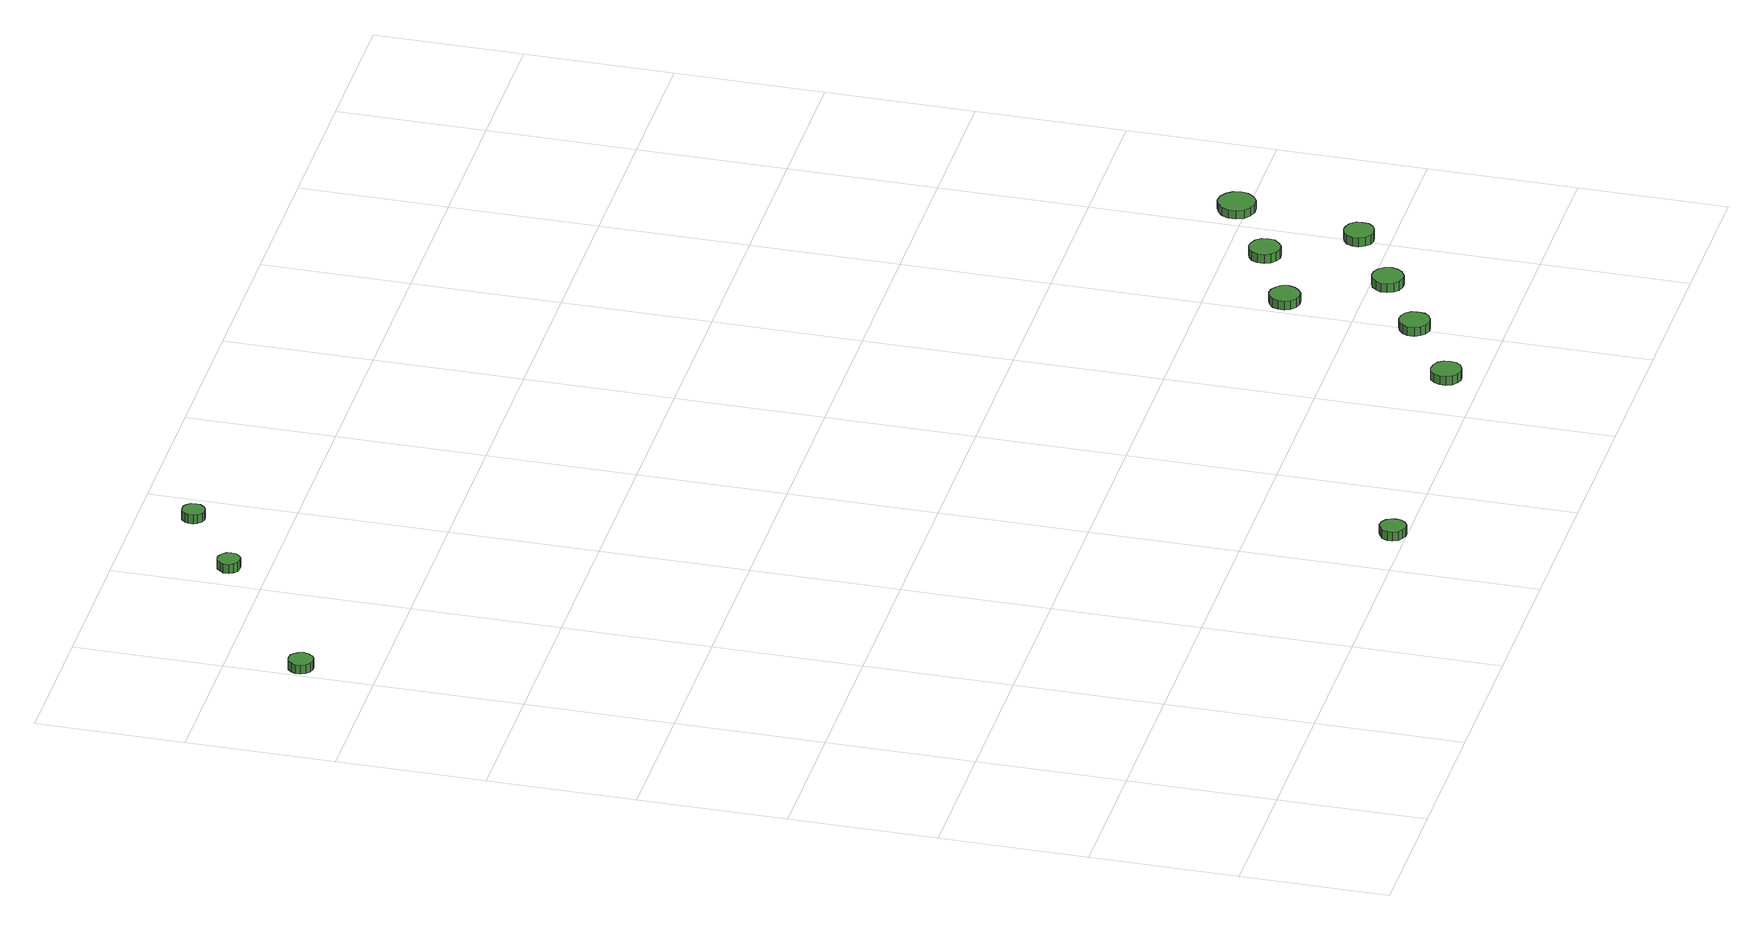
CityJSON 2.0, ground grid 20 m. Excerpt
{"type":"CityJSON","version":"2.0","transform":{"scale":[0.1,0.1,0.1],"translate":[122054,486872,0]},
"CityObjects":{
"tree1":{"type":"SolitaryVegetationObject","attributes":{"function":"something"},"geometry":[{"type":"MultiSurface","lod":"1","boundaries":[[[0,1,2,3,4,5,6,7,8,9,10,11,12,13,14]],[[15,16,17,18,19,20,21,22,23,24,25,26,27,28,29]],[[0,29,28,1]],[[1,28,27,2]],[[2,27,26,3]],[[3,26,25,4]],[[4,25,24,5]],[[5,24,23,6]],[[6,23,22,7]],[[7,22,21,8]],[[8,21,20,9]],[[9,20,19,10]],[[10,19,18,11]],[[11,18,17,12]],[[12,17,16,13]],[[13,16,15,14]],[[14,15,29,0]]]}]},
"tree2":{"type":"SolitaryVegetationObject","attributes":{"function":"something"},"geometry":[{"type":"MultiSurface","lod":"1","boundaries":[[[30,31,32,33,34,35,36,37,38,39,40,41,42,43,44]],[[45,46,47,48,49,50,51,52,53,54,55,56,57,58,59]],[[30,59,58,31]],[[31,58,57,32]],[[32,57,56,33]],[[33,56,55,34]],[[34,55,54,35]],[[35,54,53,36]],[[36,53,52,37]],[[37,52,51,38]],[[38,51,50,39]],[[39,50,49,40]],[[40,49,48,41]],[[41,48,47,42]],[[42,47,46,43]],[[43,46,45,44]],[[44,45,59,30]]]}]},
"tree3":{"type":"SolitaryVegetationObject","attributes":{"function":"something"},"geometry":[{"type":"MultiSurface","lod":"1","boundaries":[[[60,61,62,63,64,65,66,67,68,69,70,71,72,73,74]],[[75,76,77,78,79,80,81,82,83,84,85,86,87,88,89]],[[60,89,88,61]],[[61,88,87,62]],[[62,87,86,63]],[[63,86,85,64]],[[64,85,84,65]],[[65,84,83,66]],[[66,83,82,67]],[[67,82,81,68]],[[68,81,80,69]],[[69,80,79,70]],[[70,79,78,71]],[[71,78,77,72]],[[72,77,76,73]],[[73,76,75,74]],[[74,75,89,60]]]}]},
"tree4":{"type":"SolitaryVegetationObject","attributes":{"function":"something"},"geometry":[{"type":"MultiSurface","lod":"1","boundaries":[[[90,91,92,93,94,95,96,97,98,99,100,101,102,103,104]],[[105,106,107,108,109,110,111,112,113,114,115,116,117,118,119]],[[90,119,118,91]],[[91,118,117,92]],[[92,117,116,93]],[[93,116,115,94]],[[94,115,114,95]],[[95,114,113,96]],[[96,113,112,97]],[[97,112,111,98]],[[98,111,110,99]],[[99,110,109,100]],[[100,109,108,101]],[[101,108,107,102]],[[102,107,106,103]],[[103,106,105,104]],[[104,105,119,90]]]}]},
"tree5":{"type":"SolitaryVegetationObject","attributes":{"function":"something"},"geometry":[{"type":"MultiSurface","lod":"1","boundaries":[[[120,121,122,123,124,125,126,127,128,129,130,131,132,133,134]],[[135,136,137,138,139,140,141,142,143,144,145,146,147,148,149]],[[120,149,148,121]],[[121,148,147,122]],[[122,147,146,123]],[[123,146,145,124]],[[124,145,144,125]],[[125,144,143,126]],[[126,143,142,127]],[[127,142,141,128]],[[128,141,140,129]],[[129,140,139,130]],[[130,139,138,131]],[[131,138,137,132]],[[132,137,136,133]],[[133,136,135,134]],[[134,135,149,120]]]}]},
"tree6":{"type":"SolitaryVegetationObject","attributes":{"function":"something"},"geometry":[{"type":"MultiSurface","lod":"1","boundaries":[[[150,151,152,153,154,155,156,157,158,159,160,161,162,163,164]],[[165,166,167,168,169,170,171,172,173,174,175,176,177,178,179]],[[150,179,178,151]],[[151,178,177,152]],[[152,177,176,153]],[[153,176,175,154]],[[154,175,174,155]],[[155,174,173,156]],[[156,173,172,157]],[[157,172,171,158]],[[158,171,170,159]],[[159,170,169,160]],[[160,169,168,161]],[[161,168,167,162]],[[162,167,166,163]],[[163,166,165,164]],[[164,165,179,150]]]}]},
"tree7":{"type":"SolitaryVegetationObject","attributes":{"function":"something"},"geometry":[{"type":"MultiSurface","lod":"1","boundaries":[[[180,181,182,183,184,185,186,187,188,189,190,191,192,193,194]],[[195,196,197,198,199,200,201,202,203,204,205,206,207,208,209]],[[180,209,208,181]],[[181,208,207,182]],[[182,207,206,183]],[[183,206,205,184]],[[184,205,204,185]],[[185,204,203,186]],[[186,203,202,187]],[[187,202,201,188]],[[188,201,200,189]],[[189,200,199,190]],[[190,199,198,191]],[[191,198,197,192]],[[192,197,196,193]],[[193,196,195,194]],[[194,195,209,180]]]}]},
"tree8":{"type":"SolitaryVegetationObject","attributes":{"function":"something"},"geometry":[{"type":"MultiSurface","lod":"1","boundaries":[[[210,211,212,213,214,215,216,217,218,219,220,221,222,223,224]],[[225,226,227,228,229,230,231,232,233,234,235,236,237,238,239]],[[210,239,238,211]],[[211,238,237,212]],[[212,237,236,213]],[[213,236,235,214]],[[214,235,234,215]],[[215,234,233,216]],[[216,233,232,217]],[[217,232,231,218]],[[218,231,230,219]],[[219,230,229,220]],[[220,229,228,221]],[[221,228,227,222]],[[222,227,226,223]],[[223,226,225,224]],[[224,225,239,210]]]}]},
"tree9":{"type":"SolitaryVegetationObject","attributes":{"function":"something"},"geometry":[{"type":"MultiSurface","lod":"1","boundaries":[[[240,241,242,243,244,245,246,247,248,249,250,251,252,253,254]],[[255,256,257,258,259,260,261,262,263,264,265,266,267,268,269]],[[240,269,268,241]],[[241,268,267,242]],[[242,267,266,243]],[[243,266,265,244]],[[244,265,264,245]],[[245,264,263,246]],[[246,263,262,247]],[[247,262,261,248]],[[248,261,260,249]],[[249,260,259,250]],[[250,259,258,251]],[[251,258,257,252]],[[252,257,256,253]],[[253,256,255,254]],[[254,255,269,240]]]}]},
"tree10":{"type":"SolitaryVegetationObject","attributes":{"function":"something"},"geometry":[{"type":"MultiSurface","lod":"1","boundaries":[[[270,271,272,273,274,275,276,277,278,279,280,281,282,283,284]],[[285,286,287,288,289,290,291,292,293,294,295,296,297,298,299]],[[270,299,298,271]],[[271,298,297,272]],[[272,297,296,273]],[[273,296,295,274]],[[274,295,294,275]],[[275,294,293,276]],[[276,293,292,277]],[[277,292,291,278]],[[278,291,290,279]],[[279,290,289,280]],[[280,289,288,281]],[[281,288,287,282]],[[282,287,286,283]],[[283,286,285,284]],[[284,285,299,270]]]}]},
"tree11":{"type":"SolitaryVegetationObject","attributes":{"function":"something"},"geometry":[{"type":"MultiSurface","lod":"1","boundaries":[[[300,301,302,303,304,305,306,307,308,309,310,311,312,313,314]],[[315,316,317,318,319,320,321,322,323,324,325,326,327,328,329]],[[300,329,328,301]],[[301,328,327,302]],[[302,327,326,303]],[[303,326,325,304]],[[304,325,324,305]],[[305,324,323,306]],[[306,323,322,307]],[[307,322,321,308]],[[308,321,320,309]],[[309,320,319,310]],[[310,319,318,311]],[[311,318,317,312]],[[312,317,316,313]],[[313,316,315,314]],[[314,315,329,300]]]}]}
},
"vertices":[
[37,1302,20],[35,1308,20],[31,1314,20],[26,1317,20],[19,1318,20],[12,1316,20],[7,1311,20],[4,1305,20],[4,1298,20],[7,1292,20],[12,1287,20],[19,1285,20],[26,1286,20],[31,1289,20],[35,1295,20],[35,1295,7],[31,1289,7],[26,1286,7],[19,1285,7],[12,1287,7],[7,1292,7],[4,1298,7],[4,1305,7],[7,1311,7],[12,1316,7],[19,1318,7],[26,1317,7],[31,1314,7],[35,1308,7],[37,1302,7],
[261,1454,19],[260,1460,19],[256,1465,19],[251,1468,19],[245,1469,19],[239,1467,19],[234,1462,19],[231,1457,19],[231,1450,19],[234,1445,19],[239,1440,19],[245,1439,19],[251,1439,19],[256,1442,19],[260,1447,19],[260,1447,6],[256,1442,6],[251,1439,6],[245,1439,6],[239,1440,6],[234,1445,6],[231,1450,6],[231,1457,6],[234,1462,6],[239,1467,6],[245,1469,6],[251,1468,6],[256,1465,6],[260,1460,6],[261,1454,6],
[705,17,21],[704,24,21],[700,30,21],[694,34,21],[686,35,21],[680,32,21],[674,28,21],[671,21,21],[671,14,21],[674,7,21],[680,3,21],[686,0,21],[694,1,21],[700,5,21],[704,11,21],[704,11,8],[700,5,8],[694,1,8],[686,0,8],[680,3,8],[674,7,8],[671,14,8],[671,21,8],[674,28,8],[680,32,8],[686,35,8],[694,34,8],[700,30,8],[704,24,8],[705,17,8],
[371,1528,19],[370,1535,19],[366,1540,19],[361,1543,19],[355,1543,19],[349,1542,19],[344,1537,19],[342,1532,19],[342,1525,19],[344,1520,19],[349,1515,19],[355,1513,19],[361,1514,19],[366,1517,19],[370,1522,19],[370,1522,6],[366,1517,6],[361,1514,6],[355,1513,6],[349,1515,6],[344,1520,6],[342,1525,6],[342,1532,6],[344,1537,6],[349,1542,6],[355,1543,6],[361,1543,6],[366,1540,6],[370,1535,6],[371,1528,6],
[1110,47,21],[1109,55,21],[1104,62,21],[1096,66,21],[1088,67,21],[1080,65,21],[1074,59,21],[1071,51,21],[1071,43,21],[1074,35,21],[1080,30,21],[1088,27,21],[1096,28,21],[1104,32,21],[1109,39,21],[1109,39,8],[1104,32,8],[1096,28,8],[1088,27,8],[1080,30,8],[1074,35,8],[1071,43,8],[1071,51,8],[1074,59,8],[1080,65,8],[1088,67,8],[1096,66,8],[1104,62,8],[1109,55,8],[1110,47,8],
[1223,118,20],[1222,126,20],[1217,133,20],[1209,137,20],[1201,138,20],[1193,135,20],[1187,129,20],[1183,122,20],[1183,113,20],[1187,106,20],[1193,100,20],[1201,97,20],[1209,98,20],[1217,102,20],[1222,109,20],[1222,109,7],[1217,102,7],[1209,98,7],[1201,97,7],[1193,100,7],[1187,106,7],[1183,113,7],[1183,122,7],[1187,129,7],[1193,135,7],[1201,138,7],[1209,137,7],[1217,133,7],[1222,126,7],[1223,118,7],
[1249,296,19],[1247,305,19],[1242,311,19],[1235,316,19],[1227,317,19],[1219,314,19],[1212,308,19],[1209,301,19],[1209,292,19],[1212,285,19],[1219,279,19],[1227,276,19],[1235,277,19],[1242,282,19],[1247,288,19],[1247,288,6],[1242,282,6],[1235,277,6],[1227,276,6],[1219,279,6],[1212,285,6],[1209,292,6],[1209,301,6],[1212,308,6],[1219,314,6],[1227,317,6],[1235,316,6],[1242,311,6],[1247,305,6],[1249,296,6],
[1324,178,20],[1322,187,20],[1317,194,20],[1309,198,20],[1301,199,20],[1292,196,20],[1286,190,20],[1282,182,20],[1282,174,20],[1286,166,20],[1292,160,20],[1301,157,20],[1309,158,20],[1317,163,20],[1322,170,20],[1322,170,7],[1317,163,7],[1309,158,7],[1301,157,7],[1292,160,7],[1286,166,7],[1282,174,7],[1282,182,7],[1286,190,7],[1292,196,7],[1301,199,7],[1309,198,7],[1317,194,7],[1322,187,7],[1324,178,7],
[1358,350,19],[1357,359,19],[1351,366,19],[1344,370,19],[1335,371,19],[1327,368,19],[1321,363,19],[1317,355,19],[1317,346,19],[1321,338,19],[1327,332,19],[1335,329,19],[1344,330,19],[1351,335,19],[1357,342,19],[1357,342,6],[1351,335,6],[1344,330,6],[1335,329,6],[1327,332,6],[1321,338,6],[1317,346,6],[1317,355,6],[1321,363,6],[1327,368,6],[1335,371,6],[1344,370,6],[1351,366,6],[1357,359,6],[1358,350,6],
[1426,242,20],[1425,250,20],[1420,257,20],[1412,261,20],[1404,262,20],[1396,259,20],[1390,254,20],[1386,246,20],[1386,238,20],[1390,230,20],[1396,224,20],[1404,222,20],[1412,223,20],[1420,227,20],[1425,234,20],[1425,234,7],[1420,227,7],[1412,223,7],[1404,222,7],[1396,224,7],[1390,230,7],[1386,238,7],[1386,246,7],[1390,254,7],[1396,259,7],[1404,262,7],[1412,261,7],[1420,257,7],[1425,250,7],[1426,242,7],
[1465,413,19],[1463,423,19],[1457,431,19],[1448,437,19],[1437,438,19],[1428,434,19],[1420,428,19],[1416,418,19],[1416,408,19],[1420,398,19],[1428,392,19],[1437,388,19],[1448,389,19],[1457,395,19],[1463,403,19],[1463,403,7],[1457,395,7],[1448,389,7],[1437,388,7],[1428,392,7],[1420,398,7],[1416,408,7],[1416,418,7],[1420,428,7],[1428,434,7],[1437,438,7],[1448,437,7],[1457,431,7],[1463,423,7],[1465,413,7]
]}
